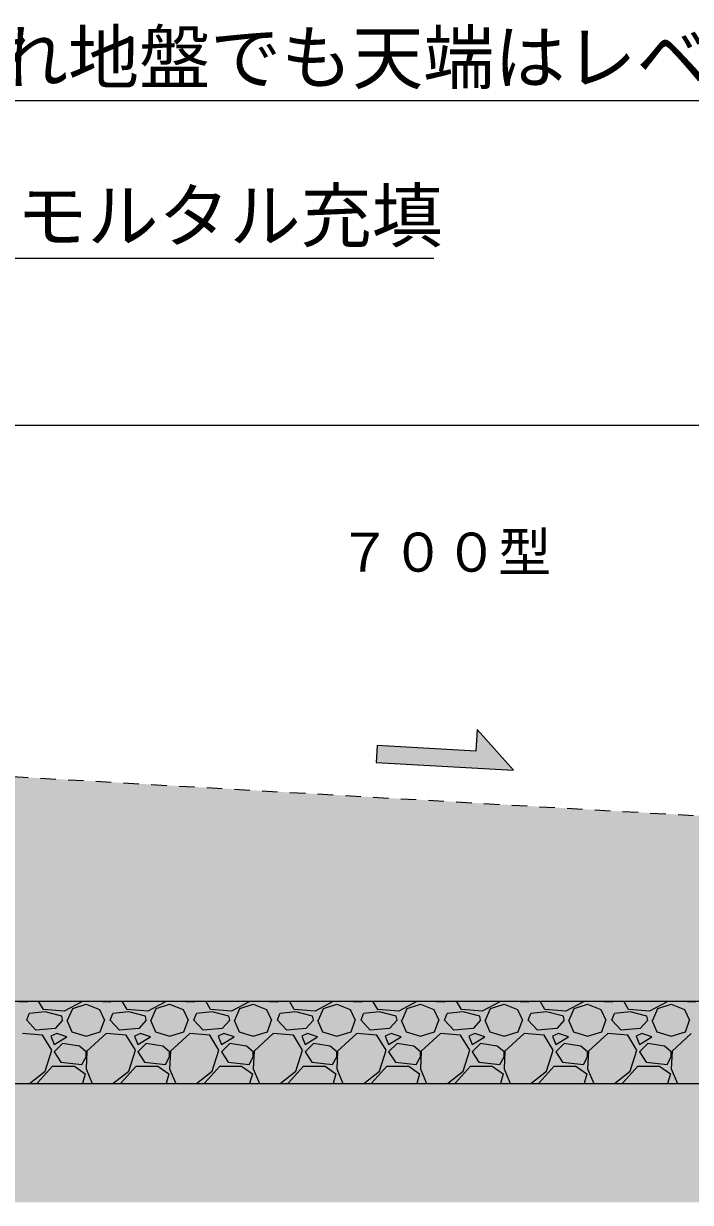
# Model space of a CAD drawing. Units: millimetres at full size; details may follow other scales. Extents: x 284 to 11284, y 191 to 9444.
# Drawn here: x 3449 to 3935, y 5546 to 6406 of the extents above; entities that cross this region are included whole.
import ezdxf
from ezdxf.enums import TextEntityAlignment as Align

# ---------------------------------------------------------------- set-up
doc = ezdxf.new("R2010")
doc.units = ezdxf.units.MM
doc.header["$LTSCALE"] = 15
doc.linetypes.add('USER2', pattern=[1.35, 0.75, -0.6])
for name, color, linetype, lineweight in [('0_2', 7, 'Continuous', 20), ('寸法線', 7, 'Continuous', 9), ('本体', 2, 'Continuous', 20), ('ﾊｯﾁﾝｸﾞ', 7, 'Continuous', 5)]:
    doc.layers.add(name, color=color, linetype=linetype, lineweight=lineweight)
doc.styles.add('ＭＳ ゴシック', font='')
doc.styles.get('ＭＳ ゴシック').set_extended_font_data('MS Gothic')

msp = doc.modelspace()

# ---------------------------------------------------------------- hatches: boundary and pattern name
at = {"layer": 'ﾊｯﾁﾝｸﾞ'}
for color, points in [(8, [(4265.38, 5546.37), (4265.38, 5809.79), (2106.82, 5933.21), (2106.82, 5813.21), (2106.82, 5546.37)]), (256, [(3778.93, 5875.4), (3706.81, 5879.52), (3706.1, 5867.21), (3806.33, 5861.48), (3779.84, 5891.18)]), (256, [(3706.81, 5879.52), (3706.1, 5867.21), (3806.33, 5861.48), (3779.84, 5891.18), (3778.93, 5875.4)])]:
    msp.add_hatch(color=color, dxfattribs=at).paths.add_polyline_path(points)

# ---------------------------------------------------------------- linework, layer by layer
at = {"layer": '0_2', "linetype": 'USER2'}
msp.add_line((2106.82, 5933.21), (4314.67, 5806.97), dxfattribs=at)
at = {"layer": '0_2'}
for p, q in [((3779.84, 5891.18), (3778.93, 5875.4)), ((3806.33, 5861.48), (3779.84, 5891.18)), ((3706.81, 5879.52), (3706.1, 5867.21)), ((3778.93, 5875.4), (3706.81, 5879.52)), ((3706.1, 5867.21), (3806.33, 5861.48)), ((3306.82, 5693.21), (4265.38, 5693.21)), ((3306.82, 5633.21), (4265.38, 5633.21))]:
    msp.add_line(p, q, dxfattribs=at)
at = {"layer": '寸法線'}
for points in [[(3054.88, 6113.21), (3051.09, 6349.91), (4382.62, 6349.91)], [(3306.22, 6113.21), (3427.88, 6234.87), (3748.24, 6234.87)]]:
    msp.add_lwpolyline(points, dxfattribs=at)
at = {"layer": '本体'}
for p, q in [((3310.42, 6113.21), (4202.02, 6113.21)), ((3318.82, 5693.21), (4193.62, 5693.21))]:
    msp.add_line(p, q, dxfattribs=at)
at = {"layer": 'ﾊｯﾁﾝｸﾞ'}
for p, q in [((3439.58, 5693.21), (3451.35, 5692.65)), ((3451.35, 5692.65), (3452.07, 5693.21)), ((3463.54, 5687.16), (3460.01, 5693.21)), ((3491.58, 5692.65), (3478.78, 5685.94)), ((3484.87, 5687.77), (3494.63, 5690.82)), ((3491.74, 5693.21), (3491.58, 5692.65)), ((3494.63, 5690.82), (3504.38, 5687.16)), ((3500.54, 5693.21), (3512.31, 5692.65)), ((3512.31, 5692.65), (3513.03, 5693.21)), ((3524.5, 5687.16), (3520.97, 5693.21)), ((3552.54, 5692.65), (3539.74, 5685.94)), ((3545.83, 5687.77), (3555.59, 5690.82)), ((3552.7, 5693.21), (3552.54, 5692.65)), ((3555.59, 5690.82), (3565.34, 5687.16)), ((3561.5, 5693.21), (3573.27, 5692.65)), ((3573.27, 5692.65), (3573.99, 5693.21)), ((3585.46, 5687.16), (3581.93, 5693.21)), ((3613.5, 5692.65), (3600.7, 5685.94)), ((3606.79, 5687.77), (3616.55, 5690.82)), ((3613.66, 5693.21), (3613.5, 5692.65)), ((3616.55, 5690.82), (3626.3, 5687.16)), ((3622.46, 5693.21), (3634.23, 5692.65)), ((3634.23, 5692.65), (3634.95, 5693.21)), ((3646.42, 5687.16), (3642.89, 5693.21)), ((3674.46, 5692.65), (3661.66, 5685.94)), ((3667.75, 5687.77), (3677.51, 5690.82)), ((3674.62, 5693.21), (3674.46, 5692.65)), ((3677.51, 5690.82), (3687.26, 5687.16)), ((3683.42, 5693.21), (3695.19, 5692.65)), ((3695.19, 5692.65), (3695.91, 5693.21)), ((3707.38, 5687.16), (3703.85, 5693.21)), ((3735.42, 5692.65), (3722.62, 5685.94)), ((3728.71, 5687.77), (3738.47, 5690.82)), ((3735.58, 5693.21), (3735.42, 5692.65)), ((3738.47, 5690.82), (3748.22, 5687.16)), ((3744.38, 5693.21), (3756.15, 5692.65)), ((3756.15, 5692.65), (3756.87, 5693.21)), ((3768.34, 5687.16), (3764.81, 5693.21)), ((3796.38, 5692.65), (3783.58, 5685.94)), ((3789.67, 5687.77), (3799.43, 5690.82)), ((3796.54, 5693.21), (3796.38, 5692.65)), ((3799.43, 5690.82), (3809.18, 5687.16)), ((3805.34, 5693.21), (3817.11, 5692.65)), ((3817.11, 5692.65), (3817.83, 5693.21)), ((3829.3, 5687.16), (3825.77, 5693.21)), ((3857.34, 5692.65), (3844.54, 5685.94)), ((3850.63, 5687.77), (3860.39, 5690.82)), ((3857.5, 5693.21), (3857.34, 5692.65)), ((3860.39, 5690.82), (3870.14, 5687.16)), ((3866.3, 5693.21), (3878.07, 5692.65)), ((3878.07, 5692.65), (3878.79, 5693.21)), ((3890.26, 5687.16), (3886.73, 5693.21)), ((3918.3, 5692.65), (3905.5, 5685.94)), ((3911.59, 5687.77), (3921.35, 5690.82)), ((3918.46, 5693.21), (3918.3, 5692.65)), ((3921.35, 5690.82), (3931.1, 5687.16)), ((3927.26, 5693.21), (3939.03, 5692.65)), ((3451.35, 5679.24), (3453.17, 5684.12)), ((3464.76, 5685.33), (3453.17, 5684.12)), ((3478.78, 5685.94), (3463.54, 5687.16)), ((3476.95, 5682.29), (3464.76, 5685.33)), ((3477.56, 5679.24), (3476.95, 5682.29)), ((3481.22, 5679.24), (3484.87, 5687.77)), ((3504.38, 5687.16), (3508.04, 5679.24)), ((3512.31, 5679.24), (3514.13, 5684.12)), ((3525.72, 5685.33), (3514.13, 5684.12)), ((3539.74, 5685.94), (3524.5, 5687.16)), ((3537.91, 5682.29), (3525.72, 5685.33)), ((3538.52, 5679.24), (3537.91, 5682.29)), ((3542.18, 5679.24), (3545.83, 5687.77)), ((3565.34, 5687.16), (3569, 5679.24)), ((3573.27, 5679.24), (3575.09, 5684.12)), ((3586.68, 5685.33), (3575.09, 5684.12)), ((3600.7, 5685.94), (3585.46, 5687.16)), ((3598.87, 5682.29), (3586.68, 5685.33)), ((3599.48, 5679.24), (3598.87, 5682.29)), ((3603.14, 5679.24), (3606.79, 5687.77)), ((3626.3, 5687.16), (3629.96, 5679.24)), ((3634.23, 5679.24), (3636.05, 5684.12)), ((3647.64, 5685.33), (3636.05, 5684.12)), ((3661.66, 5685.94), (3646.42, 5687.16)), ((3659.83, 5682.29), (3647.64, 5685.33)), ((3660.44, 5679.24), (3659.83, 5682.29)), ((3664.1, 5679.24), (3667.75, 5687.77)), ((3687.26, 5687.16), (3690.92, 5679.24)), ((3695.19, 5679.24), (3697.01, 5684.12)), ((3708.6, 5685.33), (3697.01, 5684.12)), ((3722.62, 5685.94), (3707.38, 5687.16)), ((3720.79, 5682.29), (3708.6, 5685.33)), ((3721.4, 5679.24), (3720.79, 5682.29)), ((3725.06, 5679.24), (3728.71, 5687.77)), ((3748.22, 5687.16), (3751.88, 5679.24)), ((3756.15, 5679.24), (3757.97, 5684.12)), ((3769.56, 5685.33), (3757.97, 5684.12)), ((3783.58, 5685.94), (3768.34, 5687.16)), ((3781.75, 5682.29), (3769.56, 5685.33)), ((3782.36, 5679.24), (3781.75, 5682.29)), ((3786.02, 5679.24), (3789.67, 5687.77)), ((3809.18, 5687.16), (3812.84, 5679.24)), ((3817.11, 5679.24), (3818.93, 5684.12)), ((3830.52, 5685.33), (3818.93, 5684.12)), ((3844.54, 5685.94), (3829.3, 5687.16)), ((3842.71, 5682.29), (3830.52, 5685.33)), ((3843.32, 5679.24), (3842.71, 5682.29)), ((3846.98, 5679.24), (3850.63, 5687.77)), ((3870.14, 5687.16), (3873.8, 5679.24)), ((3878.07, 5679.24), (3879.89, 5684.12)), ((3891.48, 5685.33), (3879.89, 5684.12)), ((3905.5, 5685.94), (3890.26, 5687.16)), ((3903.67, 5682.29), (3891.48, 5685.33)), ((3904.28, 5679.24), (3903.67, 5682.29)), ((3907.94, 5679.24), (3911.59, 5687.77)), ((3931.1, 5687.16), (3934.76, 5679.24)), ((3458.05, 5671.92), (3451.35, 5679.24)), ((3477.56, 5679.24), (3472.07, 5673.14)), ((3480.61, 5679.24), (3484.26, 5670.7)), ((3504.99, 5670.7), (3508.04, 5679.24)), ((3519.01, 5671.92), (3512.31, 5679.24)), ((3538.52, 5679.24), (3533.03, 5673.14)), ((3541.57, 5679.24), (3545.22, 5670.7)), ((3565.95, 5670.7), (3569, 5679.24)), ((3579.97, 5671.92), (3573.27, 5679.24)), ((3599.48, 5679.24), (3593.99, 5673.14)), ((3602.53, 5679.24), (3606.18, 5670.7)), ((3626.91, 5670.7), (3629.96, 5679.24)), ((3640.93, 5671.92), (3634.23, 5679.24)), ((3660.44, 5679.24), (3654.95, 5673.14)), ((3663.49, 5679.24), (3667.14, 5670.7)), ((3687.87, 5670.7), (3690.92, 5679.24)), ((3701.89, 5671.92), (3695.19, 5679.24)), ((3721.4, 5679.24), (3715.91, 5673.14)), ((3724.45, 5679.24), (3728.1, 5670.7)), ((3748.83, 5670.7), (3751.88, 5679.24)), ((3762.85, 5671.92), (3756.15, 5679.24)), ((3782.36, 5679.24), (3776.87, 5673.14)), ((3785.41, 5679.24), (3789.06, 5670.7)), ((3809.79, 5670.7), (3812.84, 5679.24)), ((3823.81, 5671.92), (3817.11, 5679.24)), ((3843.32, 5679.24), (3837.83, 5673.14)), ((3846.37, 5679.24), (3850.02, 5670.7)), ((3870.75, 5670.7), (3873.8, 5679.24)), ((3884.77, 5671.92), (3878.07, 5679.24)), ((3904.28, 5679.24), (3898.79, 5673.14)), ((3907.33, 5679.24), (3910.98, 5670.7)), ((3931.71, 5670.7), (3934.76, 5679.24)), ((3462.93, 5668.27), (3448.3, 5669.48)), ((3472.07, 5673.14), (3458.05, 5671.92)), ((3469.63, 5657.29), (3462.93, 5668.27)), ((3473.29, 5669.48), (3469.02, 5667.66)), ((3469.02, 5667.66), (3471.46, 5661.56)), ((3471.46, 5661.56), (3480.61, 5667.05)), ((3480.61, 5667.05), (3473.29, 5669.48)), ((3484.26, 5670.7), (3494.63, 5667.66)), ((3494.63, 5667.66), (3504.99, 5670.7)), ((3509.26, 5669.48), (3495.24, 5656.68)), ((3523.89, 5668.27), (3509.26, 5669.48)), ((3533.03, 5673.14), (3519.01, 5671.92)), ((3530.59, 5657.29), (3523.89, 5668.27)), ((3534.25, 5669.48), (3529.98, 5667.66)), ((3529.98, 5667.66), (3532.42, 5661.56)), ((3532.42, 5661.56), (3541.57, 5667.05)), ((3541.57, 5667.05), (3534.25, 5669.48)), ((3545.22, 5670.7), (3555.59, 5667.66)), ((3555.59, 5667.66), (3565.95, 5670.7)), ((3570.22, 5669.48), (3556.2, 5656.68)), ((3584.85, 5668.27), (3570.22, 5669.48)), ((3593.99, 5673.14), (3579.97, 5671.92)), ((3591.55, 5657.29), (3584.85, 5668.27)), ((3595.21, 5669.48), (3590.94, 5667.66)), ((3590.94, 5667.66), (3593.38, 5661.56)), ((3593.38, 5661.56), (3602.53, 5667.05)), ((3602.53, 5667.05), (3595.21, 5669.48)), ((3606.18, 5670.7), (3616.55, 5667.66)), ((3616.55, 5667.66), (3626.91, 5670.7)), ((3631.18, 5669.48), (3617.16, 5656.68)), ((3645.81, 5668.27), (3631.18, 5669.48)), ((3654.95, 5673.14), (3640.93, 5671.92)), ((3652.51, 5657.29), (3645.81, 5668.27)), ((3656.17, 5669.48), (3651.9, 5667.66)), ((3651.9, 5667.66), (3654.34, 5661.56)), ((3654.34, 5661.56), (3663.49, 5667.05)), ((3663.49, 5667.05), (3656.17, 5669.48)), ((3667.14, 5670.7), (3677.51, 5667.66)), ((3677.51, 5667.66), (3687.87, 5670.7)), ((3692.14, 5669.48), (3678.12, 5656.68)), ((3706.77, 5668.27), (3692.14, 5669.48)), ((3715.91, 5673.14), (3701.89, 5671.92)), ((3713.47, 5657.29), (3706.77, 5668.27)), ((3717.13, 5669.48), (3712.86, 5667.66)), ((3712.86, 5667.66), (3715.3, 5661.56)), ((3715.3, 5661.56), (3724.45, 5667.05)), ((3724.45, 5667.05), (3717.13, 5669.48)), ((3728.1, 5670.7), (3738.47, 5667.66)), ((3738.47, 5667.66), (3748.83, 5670.7)), ((3753.1, 5669.48), (3739.08, 5656.68)), ((3767.73, 5668.27), (3753.1, 5669.48)), ((3776.87, 5673.14), (3762.85, 5671.92)), ((3774.43, 5657.29), (3767.73, 5668.27)), ((3778.09, 5669.48), (3773.82, 5667.66)), ((3773.82, 5667.66), (3776.26, 5661.56)), ((3776.26, 5661.56), (3785.41, 5667.05)), ((3785.41, 5667.05), (3778.09, 5669.48)), ((3789.06, 5670.7), (3799.43, 5667.66)), ((3799.43, 5667.66), (3809.79, 5670.7)), ((3814.06, 5669.48), (3800.04, 5656.68)), ((3828.69, 5668.27), (3814.06, 5669.48)), ((3837.83, 5673.14), (3823.81, 5671.92)), ((3835.39, 5657.29), (3828.69, 5668.27)), ((3839.05, 5669.48), (3834.78, 5667.66)), ((3834.78, 5667.66), (3837.22, 5661.56)), ((3837.22, 5661.56), (3846.37, 5667.05)), ((3846.37, 5667.05), (3839.05, 5669.48)), ((3850.02, 5670.7), (3860.39, 5667.66)), ((3860.39, 5667.66), (3870.75, 5670.7)), ((3875.02, 5669.48), (3861, 5656.68)), ((3889.65, 5668.27), (3875.02, 5669.48)), ((3898.79, 5673.14), (3884.77, 5671.92)), ((3896.35, 5657.29), (3889.65, 5668.27)), ((3900.01, 5669.48), (3895.74, 5667.66)), ((3895.74, 5667.66), (3898.18, 5661.56)), ((3898.18, 5661.56), (3907.33, 5667.05)), ((3907.33, 5667.05), (3900.01, 5669.48)), ((3910.98, 5670.7), (3921.35, 5667.66)), ((3921.35, 5667.66), (3931.71, 5670.7)), ((3935.98, 5669.48), (3921.96, 5656.68)), ((3464.76, 5642.05), (3469.63, 5657.29)), ((3477.56, 5662.17), (3471.46, 5656.07)), ((3489.75, 5660.34), (3477.56, 5662.17)), ((3494.63, 5656.07), (3489.75, 5660.34)), ((3495.24, 5656.68), (3494.63, 5643.88)), ((3525.72, 5642.05), (3530.59, 5657.29)), ((3538.52, 5662.17), (3532.42, 5656.07)), ((3550.71, 5660.34), (3538.52, 5662.17)), ((3555.59, 5656.07), (3550.71, 5660.34)), ((3556.2, 5656.68), (3555.59, 5643.88)), ((3586.68, 5642.05), (3591.55, 5657.29)), ((3599.48, 5662.17), (3593.38, 5656.07)), ((3611.67, 5660.34), (3599.48, 5662.17)), ((3616.55, 5656.07), (3611.67, 5660.34)), ((3617.16, 5656.68), (3616.55, 5643.88)), ((3647.64, 5642.05), (3652.51, 5657.29)), ((3660.44, 5662.17), (3654.34, 5656.07)), ((3672.63, 5660.34), (3660.44, 5662.17)), ((3677.51, 5656.07), (3672.63, 5660.34)), ((3678.12, 5656.68), (3677.51, 5643.88)), ((3708.6, 5642.05), (3713.47, 5657.29)), ((3721.4, 5662.17), (3715.3, 5656.07)), ((3733.59, 5660.34), (3721.4, 5662.17)), ((3738.47, 5656.07), (3733.59, 5660.34)), ((3739.08, 5656.68), (3738.47, 5643.88)), ((3769.56, 5642.05), (3774.43, 5657.29)), ((3782.36, 5662.17), (3776.26, 5656.07)), ((3794.55, 5660.34), (3782.36, 5662.17)), ((3799.43, 5656.07), (3794.55, 5660.34)), ((3800.04, 5656.68), (3799.43, 5643.88)), ((3830.52, 5642.05), (3835.39, 5657.29)), ((3843.32, 5662.17), (3837.22, 5656.07)), ((3855.51, 5660.34), (3843.32, 5662.17)), ((3860.39, 5656.07), (3855.51, 5660.34)), ((3861, 5656.68), (3860.39, 5643.88)), ((3891.48, 5642.05), (3896.35, 5657.29)), ((3904.28, 5662.17), (3898.18, 5656.07)), ((3916.47, 5660.34), (3904.28, 5662.17)), ((3921.35, 5656.07), (3916.47, 5660.34)), ((3921.96, 5656.68), (3921.35, 5643.88)), ((3471.46, 5656.07), (3476.34, 5648.76)), ((3476.34, 5648.76), (3491.58, 5646.93)), ((3491.58, 5646.93), (3494.63, 5652.42)), ((3494.63, 5652.42), (3494.63, 5656.07)), ((3532.42, 5656.07), (3537.3, 5648.76)), ((3537.3, 5648.76), (3552.54, 5646.93)), ((3552.54, 5646.93), (3555.59, 5652.42)), ((3555.59, 5652.42), (3555.59, 5656.07)), ((3593.38, 5656.07), (3598.26, 5648.76)), ((3598.26, 5648.76), (3613.5, 5646.93)), ((3613.5, 5646.93), (3616.55, 5652.42)), ((3616.55, 5652.42), (3616.55, 5656.07)), ((3654.34, 5656.07), (3659.22, 5648.76)), ((3659.22, 5648.76), (3674.46, 5646.93)), ((3674.46, 5646.93), (3677.51, 5652.42)), ((3677.51, 5652.42), (3677.51, 5656.07)), ((3715.3, 5656.07), (3720.18, 5648.76)), ((3720.18, 5648.76), (3735.42, 5646.93)), ((3735.42, 5646.93), (3738.47, 5652.42)), ((3738.47, 5652.42), (3738.47, 5656.07)), ((3776.26, 5656.07), (3781.14, 5648.76)), ((3781.14, 5648.76), (3796.38, 5646.93)), ((3796.38, 5646.93), (3799.43, 5652.42)), ((3799.43, 5652.42), (3799.43, 5656.07)), ((3837.22, 5656.07), (3842.1, 5648.76)), ((3842.1, 5648.76), (3857.34, 5646.93)), ((3857.34, 5646.93), (3860.39, 5652.42)), ((3860.39, 5652.42), (3860.39, 5656.07)), ((3898.18, 5656.07), (3903.06, 5648.76)), ((3903.06, 5648.76), (3918.3, 5646.93)), ((3918.3, 5646.93), (3921.35, 5652.42)), ((3921.35, 5652.42), (3921.35, 5656.07)), ((3453.31, 5633.21), (3464.76, 5642.05)), ((3459.27, 5633.52), (3470.24, 5645.71)), ((3470.24, 5645.71), (3486.09, 5645.71)), ((3486.09, 5645.71), (3494.02, 5640.22)), ((3494.02, 5640.22), (3492.01, 5633.21)), ((3494.63, 5643.88), (3499.12, 5633.21)), ((3514.27, 5633.21), (3525.72, 5642.05)), ((3520.23, 5633.52), (3531.2, 5645.71)), ((3531.2, 5645.71), (3547.05, 5645.71)), ((3547.05, 5645.71), (3554.98, 5640.22)), ((3554.98, 5640.22), (3552.97, 5633.21)), ((3555.59, 5643.88), (3560.08, 5633.21)), ((3575.23, 5633.21), (3586.68, 5642.05)), ((3581.19, 5633.52), (3592.16, 5645.71)), ((3592.16, 5645.71), (3608.01, 5645.71)), ((3608.01, 5645.71), (3615.94, 5640.22)), ((3615.94, 5640.22), (3613.93, 5633.21)), ((3616.55, 5643.88), (3621.04, 5633.21)), ((3636.19, 5633.21), (3647.64, 5642.05)), ((3642.15, 5633.52), (3653.12, 5645.71)), ((3653.12, 5645.71), (3668.97, 5645.71)), ((3668.97, 5645.71), (3676.9, 5640.22)), ((3676.9, 5640.22), (3674.89, 5633.21)), ((3677.51, 5643.88), (3682, 5633.21)), ((3697.15, 5633.21), (3708.6, 5642.05)), ((3703.11, 5633.52), (3714.08, 5645.71)), ((3714.08, 5645.71), (3729.93, 5645.71)), ((3729.93, 5645.71), (3737.86, 5640.22)), ((3737.86, 5640.22), (3735.85, 5633.21)), ((3738.47, 5643.88), (3742.96, 5633.21)), ((3758.11, 5633.21), (3769.56, 5642.05)), ((3764.07, 5633.52), (3775.04, 5645.71)), ((3775.04, 5645.71), (3790.89, 5645.71)), ((3790.89, 5645.71), (3798.82, 5640.22)), ((3798.82, 5640.22), (3796.81, 5633.21)), ((3799.43, 5643.88), (3803.92, 5633.21)), ((3819.07, 5633.21), (3830.52, 5642.05)), ((3825.03, 5633.52), (3836, 5645.71)), ((3836, 5645.71), (3851.85, 5645.71)), ((3851.85, 5645.71), (3859.78, 5640.22)), ((3859.78, 5640.22), (3857.77, 5633.21)), ((3860.39, 5643.88), (3864.88, 5633.21)), ((3880.03, 5633.21), (3891.48, 5642.05)), ((3885.99, 5633.52), (3896.96, 5645.71)), ((3896.96, 5645.71), (3912.81, 5645.71)), ((3912.81, 5645.71), (3920.74, 5640.22)), ((3920.74, 5640.22), (3918.73, 5633.21)), ((3921.35, 5643.88), (3925.84, 5633.21)), ((3459.45, 5633.21), (3459.27, 5633.52)), ((3520.41, 5633.21), (3520.23, 5633.52)), ((3581.37, 5633.21), (3581.19, 5633.52)), ((3642.33, 5633.21), (3642.15, 5633.52)), ((3703.29, 5633.21), (3703.11, 5633.52)), ((3764.25, 5633.21), (3764.07, 5633.52)), ((3825.21, 5633.21), (3825.03, 5633.52)), ((3886.17, 5633.21), (3885.99, 5633.52))]:
    msp.add_line(p, q, dxfattribs=at)

# ---------------------------------------------------------------- texts
at = {"layer": '0_2', "style": 'ＭＳ ゴシック'}
msp.add_text('７００型', height=28.48, dxfattribs=at).set_placement((3756.22, 6020.54), align=Align.MIDDLE_CENTER)
at = {"layer": '寸法線', "style": 'ＭＳ ゴシック'}
for s, p in [('勾配のある根入れ地盤でも天端はレベルで施行できます。', (3067.09, 6400.35)), ('モルタル充填', (3443.88, 6284.9))]:
    msp.add_text(s, height=37.98, dxfattribs=at).set_placement(p, align=Align.TOP_LEFT)

doc.saveas('drawing.dxf')
